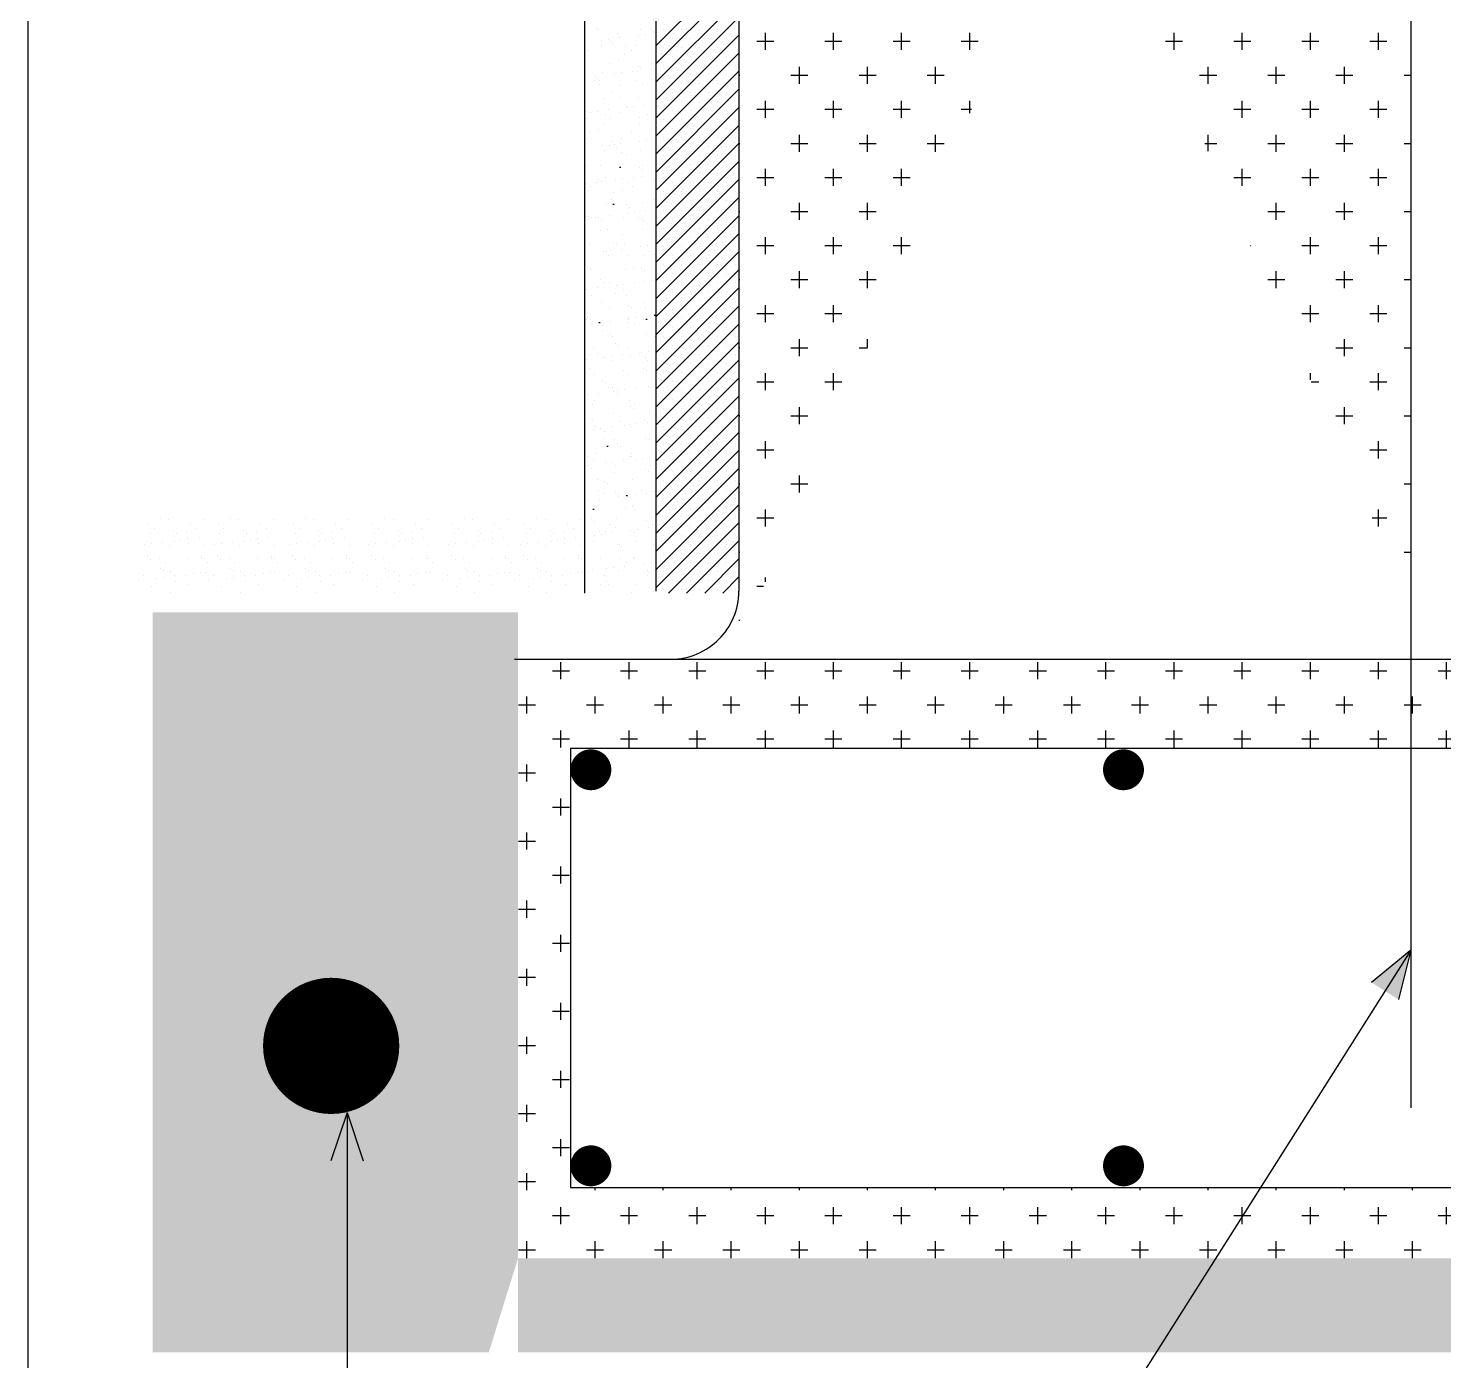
# Model space of a CAD drawing. Header units: millimetres. Extents: x 3395 to 31170, y 2853 to 7104.
# Drawn here: x 3395.3 to 3622.2, y 5051.5 to 5265.1 of the extents above; entities that cross this region are included whole.
import ezdxf

# ---------------------------------------------------------------- set-up
doc = ezdxf.new("R2010")
doc.units = ezdxf.units.MM
doc.linetypes.add('DASHED', pattern=[19.05, 12.7, -6.35])
doc.linetypes.add('SOLID_LINE', pattern=[0])
doc.layers.add('AHAT', color=4, linetype='Continuous', lineweight=30)
for name, color, linetype in [('KIRMIM', 1, 'Continuous'), ('MIMARI', 2, 'SOLID_LINE'), ('YAZI', 7, 'Continuous')]:
    doc.layers.add(name, color=color, linetype=linetype)

msp = doc.modelspace()

# ---------------------------------------------------------------- hatches: boundary and pattern name
at = {"layer": 'AHAT', "linetype": 'Continuous'}
h = msp.add_hatch(dxfattribs=at)
h.set_pattern_fill('AR-SAND,_I', color=256, scale=10.919483, style=2)
h.set_pattern_definition([(37.5, (-5190.734, 1700.637), (-0.687855, 21.03992), [0, -16.597614, 0, -18.56312, 0, -17.74416]), (7.5, (-5190.734, 1700.637), (19.32505, 30.816375), [0, -8.953976, 0, -14.95969, 0, -5.732728]), (327.5, (-5204.165, 1700.637), (34.004818, 0.061794), [0, -5.45974, 0, -19.65507, 0, -25.660784]), (317.5, (-5204.165, 1700.637), (32.82535, 9.58376), [0, -2.72987, 0, -12.88499, 0, -14.7413])])
edge = h.paths.add_edge_path()
edge.add_line((3484.47, 5174.59), (3495.9, 5174.59))
edge.add_line((3473.28, 5187.65), (3473.28, 5174.59))
edge.add_line((3473.28, 5187.65), (3484.47, 5187.65))
edge.add_line((3484.47, 5422.03), (3495.9, 5422.03))
edge.add_line((3473.28, 5174.59), (3484.47, 5174.59))
edge.add_line((3484.47, 5422.03), (3484.47, 5174.59))
edge.add_line((3495.9, 5422.03), (3495.9, 5174.9))
at = {"layer": 'KIRMIM', "linetype": 'Continuous'}
h = msp.add_hatch(dxfattribs=at)
h.set_pattern_fill('CROSS,_I', color=256, scale=21.838965, style=2)
h.set_pattern_definition([(0, (-5190.7337, 1692.3864), (5.4597413, 5.4597413), [2.7298707, -8.189612]), (90, (-5189.369, 1691.0215), (-5.4597413, 5.4597413), [2.7298707, -8.189612])])
edge = h.paths.add_edge_path()
edge.add_line((3616.93, 5413.77), (3616.93, 5172.73))
edge.add_line((3509.22, 5413.77), (3509.22, 5166.65))
h = msp.add_hatch(dxfattribs=at)
h.set_pattern_fill('AR-CONC,_I', color=256, scale=2.183897, style=2)
h.set_pattern_definition([(50, (-5190.734, 1667.59), (15.66422, -1.370442), [1.637922, -18.017146]), (355, (-5190.734, 1667.59), (-3.030186, 16.427098), [1.310338, -14.413717]), (100.4514, (-5189.428, 1667.476), (12.634046, 15.056646), [1.39202, -15.312218]), (46.1842, (-5190.734, 1671.958), (23.30744, -3.614764), [2.456884, -27.02572]), (96.6356, (-5188.791, 1671.657), (20.412066, 21.273726), [2.08803, -22.968324]), (351.1842, (-5190.734, 1671.958), (20.41205, 21.27374), [1.965507, -21.620576]), (21, (-5188.55, 1670.866), (13.035832, -8.79278), [1.637922, -18.017146]), (326, (-5188.55, 1670.866), (5.313755, 15.836527), [1.310338, -14.413717]), (71.4514, (-5187.463, 1670.134), (18.349593, 7.043732), [1.39202, -15.312218]), (37.5, (-5190.7337, 1667.5906), (0.2655587, 7.2700573), [0, -14.239005, 0, -14.632107, 0, -14.4683145]), (7.5, (-5190.734, 1667.591), (5.7451665, 8.6135437), [0, -8.342485, 0, -13.911421, 0, -5.514339]), (327.5, (-5195.604, 1667.5906), (11.6581296, -0.492575), [0, -5.459741, 0, -17.034393, 0, -22.603329]), (317.5, (-5197.788, 1667.591), (12.736182, 2.186189), [0, -7.097664, 0, -11.312584, 0, -16.05164])])
edge = h.paths.add_edge_path()
edge.add_line((3473.82, 5052.82), (3415.24, 5052.82))
edge.add_line((3415.24, 5052.82), (3415.24, 5171.49))
edge.add_line((3415.24, 5171.49), (3473.82, 5171.49))
edge.add_line((3473.82, 5171.49), (3473.82, 5067.93))
edge.add_line((3469.13, 5052.82), (3846.5, 5052.82))
edge.add_line((3846.5, 5052.82), (3846.5, 5067.93))
edge.add_line((3846.5, 5067.93), (3473.82, 5067.93))
h = msp.add_hatch(dxfattribs=at)
h.set_pattern_fill('CROSS,_I', color=256, scale=21.838965, style=2)
h.set_pattern_definition([(0, (-5190.7337, 1700.637), (5.4597413, 5.4597413), [2.7298707, -8.189612]), (90, (-5189.369, 1699.272), (-5.4597413, 5.4597413), [2.7298707, -8.189612])])
h.paths.add_polyline_path([(3473.28, 5163.98), (3847.37, 5163.98), (3847.37, 5067.78), (3473.28, 5067.78)])
edge = h.paths.add_edge_path()
edge.add_line((3482.25, 5149.73), (3848.02, 5149.73))
edge.add_line((3482.25, 5149.73), (3482.25, 5079.27))
edge.add_line((3482.25, 5079.27), (3848.02, 5079.27))
at = {"layer": 'MIMARI', "linetype": 'Continuous'}
for points in [[(3614.96, 5109.4), (3610.61, 5112.16), (3616.93, 5117.32)], [(3449, 5083.54), (3443.84, 5083.54), (3446.42, 5091.28)]]:
    msp.add_hatch(color=256, dxfattribs=at).paths.add_polyline_path(points)

# ---------------------------------------------------------------- linework, layer by layer
at = {"layer": 'AHAT', "linetype": 'Continuous'}
for p, q in [((3616.93, 5358.45), (3616.93, 5092.04)), ((3482.25, 5149.73), (3482.25, 5079.27)), ((3482.25, 5149.73), (3848.02, 5149.73)), ((3482.25, 5079.27), (3848.02, 5079.27))]:
    msp.add_line(p, q, dxfattribs=at)
for points, const_width in [([(3483.86, 5146.25, 1), (3487.14, 5146.25, 1)], 3.28), ([(3569.23, 5146.25, 1), (3572.51, 5146.25, 1)], 3.28), ([(3438.41, 5101.98, 1), (3449.33, 5101.98, 1)], 10.92), ([(3483.86, 5082.75, -1), (3487.14, 5082.75, -1)], 3.28), ([(3569.23, 5082.75, -1), (3572.51, 5082.75, -1)], 3.28)]:
    msp.add_lwpolyline(points, format="xyb", close=True, dxfattribs=dict(at, const_width=const_width))
at = {"layer": 'KIRMIM', "linetype": 'DASHED', "ltscale": 100}
for p, q in [((3484.47, 5410.47), (3484.47, 5174.59)), ((3495.9, 5410.47), (3495.9, 5174.9))]:
    msp.add_line(p, q, dxfattribs=at)
at = {"layer": 'MIMARI', "linetype": 'DASHED', "ltscale": 100}
for p, q in [((3509.22, 5410.47), (3509.22, 5174.9)), ((3473.28, 5163.98), (3847.37, 5163.98))]:
    msp.add_line(p, q, dxfattribs=at)
at = {"layer": 'MIMARI', "linetype": 'Continuous'}
for p, q in [((3616.93, 5410.47), (3616.93, 5180.98)), ((3495.9, 5262.3), (3509.22, 5275.62)), ((3495.9, 5259.41), (3509.22, 5272.72)), ((3495.9, 5256.51), (3509.22, 5269.83)), ((3495.9, 5253.62), (3509.22, 5266.93)), ((3486.41, 5265.07), (3486.41, 5265.07)), ((3486.72, 5264.97), (3486.72, 5264.97)), ((3489.81, 5264.33), (3489.81, 5264.33)), ((3490.14, 5263.59), (3490.14, 5263.59)), ((3493.1, 5263.98), (3493.1, 5263.98)), ((3493.52, 5264.98), (3493.52, 5264.98)), ((3494.24, 5264.13), (3494.24, 5264.13)), ((3495.15, 5265), (3495.15, 5265)), ((3495.55, 5264.63), (3495.55, 5264.63)), ((3495.71, 5264.54), (3495.71, 5264.54)), ((3495.9, 5250.72), (3509.22, 5264.04)), ((3497.11, 5264.95), (3497.11, 5264.95)), ((3498.56, 5263.51), (3498.56, 5263.51)), ((3500, 5264.95), (3500, 5264.95)), ((3501.45, 5263.51), (3501.45, 5263.51)), ((3502.9, 5264.95), (3502.9, 5264.95)), ((3504.35, 5263.51), (3504.35, 5263.51)), ((3505.8, 5264.95), (3505.8, 5264.95)), ((3507.24, 5263.51), (3507.24, 5263.51)), ((3508.69, 5264.95), (3508.69, 5264.95)), ((3485.17, 5261.61), (3485.17, 5261.61)), ((3487.18, 5262.3), (3487.18, 5262.3)), ((3487.22, 5263.21), (3487.22, 5263.21)), ((3488.36, 5263.36), (3488.36, 5263.36)), ((3488.59, 5263.08), (3488.59, 5263.08)), ((3488.99, 5262.71), (3488.99, 5262.71)), ((3491.05, 5262.21), (3491.05, 5262.21)), ((3491.97, 5261.63), (3491.97, 5261.63)), ((3492.89, 5262.38), (3492.89, 5262.38)), ((3495.9, 5247.82), (3509.22, 5261.14)), ((3497.11, 5262.06), (3497.11, 5262.06)), ((3500, 5262.06), (3500, 5262.06)), ((3502.9, 5262.06), (3502.9, 5262.06)), ((3505.8, 5262.06), (3505.8, 5262.06)), ((3508.69, 5262.06), (3508.69, 5262.06)), ((3488.48, 5259.5), (3488.48, 5259.5)), ((3489.95, 5260.12), (3489.95, 5260.12)), ((3490.89, 5260.97), (3490.89, 5260.97)), ((3493.06, 5258.98), (3493.06, 5258.98)), ((3495.28, 5259.51), (3495.28, 5259.51)), ((3495.84, 5260.33), (3495.84, 5260.33)), ((3497.11, 5259.16), (3497.11, 5259.16)), ((3498.56, 5260.61), (3498.56, 5260.61)), ((3500, 5259.16), (3500, 5259.16)), ((3501.45, 5260.61), (3501.45, 5260.61)), ((3502.9, 5259.16), (3502.9, 5259.16)), ((3504.35, 5260.61), (3504.35, 5260.61)), ((3505.8, 5259.16), (3505.8, 5259.16)), ((3507.24, 5260.61), (3507.24, 5260.61)), ((3508.69, 5259.16), (3508.69, 5259.16)), ((3484.5, 5257.2), (3484.5, 5257.2)), ((3486.01, 5256.73), (3486.01, 5256.73)), ((3486.27, 5257.43), (3486.27, 5257.43)), ((3486.5, 5257.06), (3486.5, 5257.06)), ((3486.9, 5256.69), (3486.9, 5256.69)), ((3487.31, 5258.1), (3487.31, 5258.1)), ((3489.24, 5257.82), (3489.24, 5257.82)), ((3490.37, 5257.97), (3490.37, 5257.97)), ((3492.15, 5258.21), (3492.15, 5258.21)), ((3492.81, 5256.74), (3492.81, 5256.74)), ((3493.03, 5258.17), (3493.03, 5258.17)), ((3493.47, 5258.61), (3493.47, 5258.61)), ((3495.12, 5258.6), (3495.12, 5258.6)), ((3495.37, 5256.87), (3495.37, 5256.87)), ((3495.9, 5244.93), (3509.22, 5258.24)), ((3498.56, 5257.72), (3498.56, 5257.72)), ((3501.45, 5257.72), (3501.45, 5257.72)), ((3504.35, 5257.72), (3504.35, 5257.72)), ((3507.24, 5257.72), (3507.24, 5257.72)), ((3484.5, 5255.94), (3484.5, 5255.94)), ((3486.93, 5256.15), (3486.93, 5256.15)), ((3488.8, 5254.95), (3488.8, 5254.95)), ((3490.08, 5255.91), (3490.08, 5255.91)), ((3493.73, 5256.16), (3493.73, 5256.16)), ((3495.9, 5242.03), (3509.22, 5255.35)), ((3497.11, 5256.27), (3497.11, 5256.27)), ((3498.56, 5254.82), (3498.56, 5254.82)), ((3500, 5256.27), (3500, 5256.27)), ((3501.45, 5254.82), (3501.45, 5254.82)), ((3502.9, 5256.27), (3502.9, 5256.27)), ((3504.35, 5254.82), (3504.35, 5254.82)), ((3505.8, 5256.27), (3505.8, 5256.27)), ((3507.24, 5254.82), (3507.24, 5254.82)), ((3508.69, 5256.27), (3508.69, 5256.27)), ((3487.45, 5253.89), (3487.45, 5253.89)), ((3490.24, 5254.03), (3490.24, 5254.03)), ((3490.97, 5252.96), (3490.97, 5252.96)), ((3491.25, 5252.43), (3491.25, 5252.43)), ((3491.38, 5252.59), (3491.38, 5252.59)), ((3492.39, 5252.58), (3492.39, 5252.58)), ((3493.17, 5253.96), (3493.17, 5253.96)), ((3494.16, 5252.82), (3494.16, 5252.82)), ((3495.9, 5239.14), (3509.22, 5252.45)), ((3497.11, 5253.37), (3497.11, 5253.37)), ((3500, 5253.37), (3500, 5253.37)), ((3502.9, 5253.37), (3502.9, 5253.37)), ((3505.8, 5253.37), (3505.8, 5253.37)), ((3508.69, 5253.37), (3508.69, 5253.37)), ((3484.63, 5251.73), (3484.63, 5251.73)), ((3484.81, 5250.67), (3484.81, 5250.67)), ((3485.37, 5251.66), (3485.37, 5251.66)), ((3486.51, 5251.81), (3486.51, 5251.81)), ((3487.77, 5251.26), (3487.77, 5251.26)), ((3488.29, 5252.04), (3488.29, 5252.04)), ((3488.69, 5250.68), (3488.69, 5250.68)), ((3490.22, 5251.7), (3490.22, 5251.7)), ((3493.28, 5250.85), (3493.28, 5250.85)), ((3494.57, 5251.28), (3494.57, 5251.28)), ((3495.49, 5250.69), (3495.49, 5250.69)), ((3497.11, 5250.48), (3497.11, 5250.48)), ((3498.56, 5251.93), (3498.56, 5251.93)), ((3500, 5250.48), (3500, 5250.48)), ((3501.45, 5251.93), (3501.45, 5251.93)), ((3502.9, 5250.48), (3502.9, 5250.48)), ((3504.35, 5251.93), (3504.35, 5251.93)), ((3505.8, 5250.48), (3505.8, 5250.48)), ((3507.24, 5251.93), (3507.24, 5251.93)), ((3508.69, 5250.48), (3508.69, 5250.48)), ((3484.77, 5247.52), (3484.77, 5247.52)), ((3485.21, 5248.55), (3485.21, 5248.55)), ((3486.71, 5248.93), (3486.71, 5248.93)), ((3487.59, 5249.68), (3487.59, 5249.68)), ((3492.01, 5248.56), (3492.01, 5248.56)), ((3493.3, 5249.75), (3493.3, 5249.75)), ((3495.45, 5248.86), (3495.45, 5248.86)), ((3495.85, 5248.49), (3495.85, 5248.49)), ((3495.9, 5236.24), (3509.22, 5249.56)), ((3497.11, 5247.58), (3497.11, 5247.58)), ((3498.56, 5249.03), (3498.56, 5249.03)), ((3500, 5247.58), (3500, 5247.58)), ((3501.45, 5249.03), (3501.45, 5249.03)), ((3502.9, 5247.58), (3502.9, 5247.58)), ((3504.35, 5249.03), (3504.35, 5249.03)), ((3505.8, 5247.58), (3505.8, 5247.58)), ((3507.24, 5249.03), (3507.24, 5249.03)), ((3508.69, 5247.58), (3508.69, 5247.58)), ((3487.39, 5246.27), (3487.39, 5246.27)), ((3487.73, 5245.47), (3487.73, 5245.47)), ((3488.52, 5246.42), (3488.52, 5246.42)), ((3488.88, 5246.94), (3488.88, 5246.94)), ((3489.29, 5246.57), (3489.29, 5246.57)), ((3489.54, 5245.79), (3489.54, 5245.79)), ((3490.3, 5246.65), (3490.3, 5246.65)), ((3490.36, 5247.49), (3490.36, 5247.49)), ((3493.27, 5247.04), (3493.27, 5247.04)), ((3493.44, 5245.55), (3493.44, 5245.55)), ((3494.4, 5247.19), (3494.4, 5247.19)), ((3495.9, 5233.35), (3509.22, 5246.66)), ((3498.56, 5246.13), (3498.56, 5246.13)), ((3501.45, 5246.13), (3501.45, 5246.13)), ((3504.35, 5246.13), (3504.35, 5246.13)), ((3507.24, 5246.13), (3507.24, 5246.13)), ((3484.91, 5243.31), (3484.91, 5243.31)), ((3486.97, 5243.08), (3486.97, 5243.08)), ((3490.46, 5245.21), (3490.46, 5245.21)), ((3490.5, 5243.29), (3490.5, 5243.29)), ((3491.19, 5244.83), (3491.19, 5244.83)), ((3493.77, 5243.1), (3493.77, 5243.1)), ((3495.9, 5230.45), (3509.22, 5243.77)), ((3497.11, 5244.69), (3497.11, 5244.69)), ((3498.56, 5243.24), (3498.56, 5243.24)), ((3500, 5244.69), (3500, 5244.69)), ((3501.45, 5243.24), (3501.45, 5243.24)), ((3502.9, 5244.69), (3502.9, 5244.69)), ((3504.35, 5243.24), (3504.35, 5243.24)), ((3505.8, 5244.69), (3505.8, 5244.69)), ((3507.24, 5243.24), (3507.24, 5243.24)), ((3508.69, 5244.69), (3508.69, 5244.69)), ((3484.62, 5242.91), (3484.62, 5242.91)), ((3486.8, 5240.92), (3486.8, 5240.92)), ((3487.86, 5241.26), (3487.86, 5241.26)), ((3489.4, 5240.88), (3489.4, 5240.88)), ((3490.54, 5241.03), (3490.54, 5241.03)), ((3492.31, 5241.26), (3492.31, 5241.26)), ((3493.36, 5242.84), (3493.36, 5242.84)), ((3493.58, 5241.34), (3493.58, 5241.34)), ((3493.76, 5242.47), (3493.76, 5242.47)), ((3495.28, 5241.65), (3495.28, 5241.65)), ((3495.66, 5240.73), (3495.66, 5240.73)), ((3495.9, 5227.56), (3509.22, 5240.87)), ((3497.11, 5241.79), (3497.11, 5241.79)), ((3500, 5241.79), (3500, 5241.79)), ((3502.9, 5241.79), (3502.9, 5241.79)), ((3505.8, 5241.79), (3505.8, 5241.79)), ((3508.69, 5241.79), (3508.69, 5241.79)), ((3484.5, 5240.31), (3484.5, 5240.31)), ((3484.66, 5240.26), (3484.66, 5240.26)), ((3485.05, 5239.1), (3485.05, 5239.1)), ((3485.42, 5239.73), (3485.42, 5239.73)), ((3486.43, 5240.49), (3486.43, 5240.49)), ((3487.2, 5240.55), (3487.2, 5240.55)), ((3489.1, 5238.81), (3489.1, 5238.81)), ((3490.63, 5239.08), (3490.63, 5239.08)), ((3491.3, 5240.33), (3491.3, 5240.33)), ((3492.22, 5239.74), (3492.22, 5239.74)), ((3497.11, 5238.9), (3497.11, 5238.9)), ((3498.56, 5240.34), (3498.56, 5240.34)), ((3500, 5238.9), (3500, 5238.9)), ((3501.45, 5240.34), (3501.45, 5240.34)), ((3502.9, 5238.9), (3502.9, 5238.9)), ((3504.35, 5240.34), (3504.35, 5240.34)), ((3505.8, 5238.9), (3505.8, 5238.9)), ((3507.24, 5240.34), (3507.24, 5240.34)), ((3508.69, 5238.9), (3508.69, 5238.9)), ((3488, 5237.06), (3488, 5237.06)), ((3488.73, 5237.61), (3488.73, 5237.61)), ((3491.27, 5236.82), (3491.27, 5236.82)), ((3491.67, 5236.45), (3491.67, 5236.45)), ((3493.72, 5237.13), (3493.72, 5237.13)), ((3495.54, 5237.63), (3495.54, 5237.63)), ((3495.9, 5224.66), (3509.22, 5237.98)), ((3498.56, 5237.45), (3498.56, 5237.45)), ((3501.45, 5237.45), (3501.45, 5237.45)), ((3504.35, 5237.45), (3504.35, 5237.45)), ((3507.24, 5237.45), (3507.24, 5237.45)), ((3484.71, 5234.9), (3484.71, 5234.9)), ((3485.11, 5234.53), (3485.11, 5234.53)), ((3485.19, 5234.9), (3485.19, 5234.9)), ((3485.54, 5234.72), (3485.54, 5234.72)), ((3486.26, 5234.85), (3486.26, 5234.85)), ((3486.67, 5234.87), (3486.67, 5234.87)), ((3487.18, 5234.26), (3487.18, 5234.26)), ((3488.45, 5235.1), (3488.45, 5235.1)), ((3490.77, 5234.87), (3490.77, 5234.87)), ((3491.41, 5235.49), (3491.41, 5235.49)), ((3492.55, 5235.64), (3492.55, 5235.64)), ((3493.06, 5234.86), (3493.06, 5234.86)), ((3493.57, 5234.71), (3493.57, 5234.71)), ((3493.98, 5234.27), (3493.98, 5234.27)), ((3494.33, 5235.87), (3494.33, 5235.87)), ((3495.9, 5221.77), (3509.22, 5235.08)), ((3497.11, 5236), (3497.11, 5236)), ((3498.56, 5234.55), (3498.56, 5234.55)), ((3500, 5236), (3500, 5236)), ((3501.45, 5234.55), (3501.45, 5234.55)), ((3502.9, 5236), (3502.9, 5236)), ((3504.35, 5234.55), (3504.35, 5234.55)), ((3505.8, 5236), (3505.8, 5236)), ((3507.24, 5234.55), (3507.24, 5234.55)), ((3508.69, 5236), (3508.69, 5236)), ((3487.01, 5232.79), (3487.01, 5232.79)), ((3488.14, 5232.85), (3488.14, 5232.85)), ((3490.5, 5232.15), (3490.5, 5232.15)), ((3493.85, 5232.92), (3493.85, 5232.92)), ((3495.75, 5232.72), (3495.75, 5232.72)), ((3495.9, 5218.87), (3509.22, 5232.19)), ((3497.11, 5233.1), (3497.11, 5233.1)), ((3498.56, 5231.66), (3498.56, 5231.66)), ((3500, 5233.1), (3500, 5233.1)), ((3501.45, 5231.66), (3501.45, 5231.66)), ((3502.9, 5233.1), (3502.9, 5233.1)), ((3504.35, 5231.66), (3504.35, 5231.66)), ((3505.8, 5233.1), (3505.8, 5233.1)), ((3507.24, 5231.66), (3507.24, 5231.66)), ((3508.69, 5233.1), (3508.69, 5233.1)), ((3485.32, 5230.69), (3485.32, 5230.69)), ((3488.03, 5229.38), (3488.03, 5229.38)), ((3488.69, 5229.48), (3488.69, 5229.48)), ((3489.18, 5230.8), (3489.18, 5230.8)), ((3489.59, 5230.43), (3489.59, 5230.43)), ((3490.46, 5229.71), (3490.46, 5229.71)), ((3490.91, 5230.66), (3490.91, 5230.66)), ((3493.43, 5230.1), (3493.43, 5230.1)), ((3494.56, 5230.25), (3494.56, 5230.25)), ((3494.83, 5229.39), (3494.83, 5229.39)), ((3497.11, 5230.21), (3497.11, 5230.21)), ((3500, 5230.21), (3500, 5230.21)), ((3502.9, 5230.21), (3502.9, 5230.21)), ((3505.8, 5230.21), (3505.8, 5230.21)), ((3508.69, 5230.21), (3508.69, 5230.21)), ((3484.58, 5228.94), (3484.58, 5228.94)), ((3487.55, 5229.33), (3487.55, 5229.33)), ((3488.28, 5228.64), (3488.28, 5228.64)), ((3488.95, 5228.79), (3488.95, 5228.79)), ((3491.49, 5228.69), (3491.49, 5228.69)), ((3493.99, 5228.71), (3493.99, 5228.71)), ((3495.75, 5228.8), (3495.75, 5228.8)), ((3495.9, 5215.97), (3509.22, 5229.29)), ((3497.11, 5227.31), (3497.11, 5227.31)), ((3498.56, 5228.76), (3498.56, 5228.76)), ((3500, 5227.31), (3500, 5227.31)), ((3501.45, 5228.76), (3501.45, 5228.76)), ((3502.9, 5227.31), (3502.9, 5227.31)), ((3504.35, 5228.76), (3504.35, 5228.76)), ((3505.8, 5227.31), (3505.8, 5227.31)), ((3507.24, 5228.76), (3507.24, 5228.76)), ((3508.69, 5227.31), (3508.69, 5227.31)), ((3484.92, 5226.77), (3484.92, 5226.77)), ((3485.46, 5226.67), (3485.46, 5226.67)), ((3485.46, 5226.48), (3485.46, 5226.48)), ((3491.05, 5226.45), (3491.05, 5226.45)), ((3492.26, 5226.68), (3492.26, 5226.68)), ((3493.66, 5226.7), (3493.66, 5226.7)), ((3494.06, 5226.33), (3494.06, 5226.33)), ((3495.9, 5213.08), (3509.22, 5226.39)), ((3498.56, 5225.87), (3498.56, 5225.87)), ((3501.45, 5225.87), (3501.45, 5225.87)), ((3504.35, 5225.87), (3504.35, 5225.87)), ((3507.24, 5225.87), (3507.24, 5225.87)), ((3484.82, 5223.31), (3484.82, 5223.31)), ((3486.6, 5223.55), (3486.6, 5223.55)), ((3487.09, 5224.78), (3487.09, 5224.78)), ((3487.5, 5224.41), (3487.5, 5224.41)), ((3488.41, 5224.43), (3488.41, 5224.43)), ((3489.4, 5222.67), (3489.4, 5222.67)), ((3489.56, 5223.94), (3489.56, 5223.94)), ((3489.79, 5223.91), (3489.79, 5223.91)), ((3490.7, 5224.09), (3490.7, 5224.09)), ((3490.71, 5223.32), (3490.71, 5223.32)), ((3492.47, 5224.32), (3492.47, 5224.32)), ((3494.13, 5224.51), (3494.13, 5224.51)), ((3495.44, 5224.71), (3495.44, 5224.71)), ((3495.9, 5210.18), (3509.22, 5223.5)), ((3497.11, 5224.42), (3497.11, 5224.42)), ((3498.56, 5222.97), (3498.56, 5222.97)), ((3500, 5224.42), (3500, 5224.42)), ((3501.45, 5222.97), (3501.45, 5222.97)), ((3502.9, 5224.42), (3502.9, 5224.42)), ((3504.35, 5222.97), (3504.35, 5222.97)), ((3505.8, 5224.42), (3505.8, 5224.42)), ((3507.24, 5222.97), (3507.24, 5222.97)), ((3508.69, 5224.42), (3508.69, 5224.42)), ((3485.6, 5222.27), (3485.6, 5222.27)), ((3487.23, 5221.2), (3487.23, 5221.2)), ((3491.18, 5222.25), (3491.18, 5222.25)), ((3491.57, 5220.68), (3491.57, 5220.68)), ((3491.97, 5220.31), (3491.97, 5220.31)), ((3494.03, 5221.21), (3494.03, 5221.21)), ((3494.27, 5220.3), (3494.27, 5220.3)), ((3495.9, 5207.29), (3509.22, 5220.6)), ((3497.11, 5221.52), (3497.11, 5221.52)), ((3500, 5221.52), (3500, 5221.52)), ((3502.9, 5221.52), (3502.9, 5221.52)), ((3505.8, 5221.52), (3505.8, 5221.52)), ((3508.69, 5221.52), (3508.69, 5221.52)), ((3484.75, 5218.43), (3484.75, 5218.43)), ((3485.01, 5218.76), (3485.01, 5218.76)), ((3485.41, 5218.4), (3485.41, 5218.4)), ((3485.74, 5218.06), (3485.74, 5218.06)), ((3488.55, 5220.23), (3488.55, 5220.23)), ((3488.61, 5218.16), (3488.61, 5218.16)), ((3491.32, 5218.04), (3491.32, 5218.04)), ((3491.55, 5218.44), (3491.55, 5218.44)), ((3491.58, 5218.55), (3491.58, 5218.55)), ((3492.71, 5218.7), (3492.71, 5218.7)), ((3493.87, 5218.57), (3493.87, 5218.57)), ((3494.49, 5218.93), (3494.49, 5218.93)), ((3497.11, 5218.63), (3497.11, 5218.63)), ((3498.56, 5220.07), (3498.56, 5220.07)), ((3500, 5218.63), (3500, 5218.63)), ((3501.45, 5220.07), (3501.45, 5220.07)), ((3502.9, 5218.63), (3502.9, 5218.63)), ((3504.35, 5220.07), (3504.35, 5220.07)), ((3505.8, 5218.63), (3505.8, 5218.63)), ((3507.24, 5220.07), (3507.24, 5220.07)), ((3508.69, 5218.63), (3508.69, 5218.63)), ((3485.67, 5217.84), (3485.67, 5217.84)), ((3485.7, 5217.77), (3485.7, 5217.77)), ((3486.83, 5217.92), (3486.83, 5217.92)), ((3487.31, 5216.65), (3487.31, 5216.65)), ((3488.69, 5216.02), (3488.69, 5216.02)), ((3492.47, 5217.85), (3492.47, 5217.85)), ((3494.4, 5216.09), (3494.4, 5216.09)), ((3495.9, 5204.39), (3509.22, 5217.71)), ((3498.56, 5217.18), (3498.56, 5217.18)), ((3501.45, 5217.18), (3501.45, 5217.18)), ((3504.35, 5217.18), (3504.35, 5217.18)), ((3507.24, 5217.18), (3507.24, 5217.18)), ((3485.87, 5213.86), (3485.87, 5213.86)), ((3488.99, 5215.73), (3488.99, 5215.73)), ((3489.48, 5214.66), (3489.48, 5214.66)), ((3489.88, 5214.29), (3489.88, 5214.29)), ((3491.46, 5213.83), (3491.46, 5213.83)), ((3495.79, 5215.74), (3495.79, 5215.74)), ((3495.9, 5201.5), (3509.22, 5214.81)), ((3497.11, 5215.73), (3497.11, 5215.73)), ((3498.56, 5214.28), (3498.56, 5214.28)), ((3500, 5215.73), (3500, 5215.73)), ((3501.45, 5214.28), (3501.45, 5214.28)), ((3502.9, 5215.73), (3502.9, 5215.73)), ((3504.35, 5214.28), (3504.35, 5214.28)), ((3505.8, 5215.73), (3505.8, 5215.73)), ((3507.24, 5214.28), (3507.24, 5214.28)), ((3508.69, 5215.73), (3508.69, 5215.73)), ((3484.74, 5211.99), (3484.74, 5211.99)), ((3486.52, 5212.96), (3486.52, 5212.96)), ((3487.44, 5212.37), (3487.44, 5212.37)), ((3487.71, 5212.39), (3487.71, 5212.39)), ((3488.83, 5211.81), (3488.83, 5211.81)), ((3488.85, 5212.53), (3488.85, 5212.53)), ((3490.62, 5212.77), (3490.62, 5212.77)), ((3491.78, 5212.55), (3491.78, 5212.55)), ((3493.32, 5212.97), (3493.32, 5212.97)), ((3493.59, 5213.16), (3493.59, 5213.16)), ((3494.24, 5212.38), (3494.24, 5212.38)), ((3494.54, 5211.88), (3494.54, 5211.88)), ((3494.73, 5213.31), (3494.73, 5213.31)), ((3495.9, 5198.6), (3509.22, 5211.92)), ((3497.11, 5212.84), (3497.11, 5212.84)), ((3498.56, 5211.39), (3498.56, 5211.39)), ((3500, 5212.84), (3500, 5212.84)), ((3501.45, 5211.39), (3501.45, 5211.39)), ((3502.9, 5212.84), (3502.9, 5212.84)), ((3504.35, 5211.39), (3504.35, 5211.39)), ((3505.8, 5212.84), (3505.8, 5212.84)), ((3507.24, 5211.39), (3507.24, 5211.39)), ((3508.69, 5212.84), (3508.69, 5212.84)), ((3485.22, 5210.64), (3485.22, 5210.64)), ((3486.01, 5209.65), (3486.01, 5209.65)), ((3490.75, 5210.26), (3490.75, 5210.26)), ((3491.6, 5209.62), (3491.6, 5209.62)), ((3493.96, 5210.56), (3493.96, 5210.56)), ((3494.36, 5210.19), (3494.36, 5210.19)), ((3495.9, 5195.71), (3509.22, 5209.02)), ((3497.11, 5209.94), (3497.11, 5209.94)), ((3500, 5209.94), (3500, 5209.94)), ((3502.9, 5209.94), (3502.9, 5209.94)), ((3505.8, 5209.94), (3505.8, 5209.94)), ((3508.69, 5209.94), (3508.69, 5209.94)), ((3487.39, 5208.64), (3487.39, 5208.64)), ((3487.8, 5208.28), (3487.8, 5208.28)), ((3488.28, 5207.49), (3488.28, 5207.49)), ((3488.96, 5207.6), (3488.96, 5207.6)), ((3489.2, 5206.9), (3489.2, 5206.9)), ((3489.72, 5207), (3489.72, 5207)), ((3490.86, 5207.15), (3490.86, 5207.15)), ((3492.64, 5207.38), (3492.64, 5207.38)), ((3494.68, 5207.67), (3494.68, 5207.67)), ((3495.08, 5207.5), (3495.08, 5207.5)), ((3495.6, 5207.77), (3495.6, 5207.77)), ((3497.11, 5207.05), (3497.11, 5207.05)), ((3498.56, 5208.49), (3498.56, 5208.49)), ((3500, 5207.05), (3500, 5207.05)), ((3501.45, 5208.49), (3501.45, 5208.49)), ((3502.9, 5207.05), (3502.9, 5207.05)), ((3504.35, 5208.49), (3504.35, 5208.49)), ((3505.8, 5207.05), (3505.8, 5207.05)), ((3507.24, 5208.49), (3507.24, 5208.49)), ((3508.69, 5207.05), (3508.69, 5207.05)), ((3484.98, 5206.37), (3484.98, 5206.37)), ((3485.72, 5204.78), (3485.72, 5204.78)), ((3486.15, 5205.44), (3486.15, 5205.44)), ((3486.76, 5206.61), (3486.76, 5206.61)), ((3489.7, 5206.53), (3489.7, 5206.53)), ((3491.73, 5205.41), (3491.73, 5205.41)), ((3491.87, 5204.54), (3491.87, 5204.54)), ((3492.52, 5204.79), (3492.52, 5204.79)), ((3495.9, 5192.81), (3509.22, 5206.13)), ((3498.56, 5205.6), (3498.56, 5205.6)), ((3501.45, 5205.6), (3501.45, 5205.6)), ((3504.35, 5205.6), (3504.35, 5205.6)), ((3507.24, 5205.6), (3507.24, 5205.6)), ((3485.3, 5202.63), (3485.3, 5202.63)), ((3485.71, 5202.26), (3485.71, 5202.26)), ((3489.1, 5203.39), (3489.1, 5203.39)), ((3492.27, 5204.17), (3492.27, 5204.17)), ((3494.17, 5202.43), (3494.17, 5202.43)), ((3494.82, 5203.47), (3494.82, 5203.47)), ((3495.9, 5189.92), (3509.22, 5203.23)), ((3497.11, 5204.15), (3497.11, 5204.15)), ((3498.56, 5202.7), (3498.56, 5202.7)), ((3500, 5204.15), (3500, 5204.15)), ((3501.45, 5202.7), (3501.45, 5202.7)), ((3502.9, 5204.15), (3502.9, 5204.15)), ((3504.35, 5202.7), (3504.35, 5202.7)), ((3505.8, 5204.15), (3505.8, 5204.15)), ((3507.24, 5202.7), (3507.24, 5202.7)), ((3508.69, 5204.15), (3508.69, 5204.15)), ((3485.86, 5200.83), (3485.86, 5200.83)), ((3486.29, 5201.23), (3486.29, 5201.23)), ((3487, 5200.98), (3487, 5200.98)), ((3487.61, 5200.52), (3487.61, 5200.52)), ((3488.77, 5201.22), (3488.77, 5201.22)), ((3490.04, 5202.02), (3490.04, 5202.02)), ((3490.96, 5201.43), (3490.96, 5201.43)), ((3491.74, 5201.61), (3491.74, 5201.61)), ((3491.87, 5201.21), (3491.87, 5201.21)), ((3492.87, 5201.76), (3492.87, 5201.76)), ((3494.65, 5201.99), (3494.65, 5201.99)), ((3495.9, 5187.02), (3509.22, 5200.34)), ((3497.11, 5201.25), (3497.11, 5201.25)), ((3500, 5201.25), (3500, 5201.25)), ((3502.9, 5201.25), (3502.9, 5201.25)), ((3505.8, 5201.25), (3505.8, 5201.25)), ((3508.69, 5201.25), (3508.69, 5201.25)), ((3487.48, 5199.31), (3487.48, 5199.31)), ((3489.24, 5199.19), (3489.24, 5199.19)), ((3489.78, 5198.52), (3489.78, 5198.52)), ((3490.18, 5198.16), (3490.18, 5198.16)), ((3494.28, 5199.32), (3494.28, 5199.32)), ((3494.96, 5199.26), (3494.96, 5199.26)), ((3497.11, 5198.36), (3497.11, 5198.36)), ((3498.56, 5199.81), (3498.56, 5199.81)), ((3500, 5198.36), (3500, 5198.36)), ((3501.45, 5199.81), (3501.45, 5199.81)), ((3502.9, 5198.36), (3502.9, 5198.36)), ((3504.35, 5199.81), (3504.35, 5199.81)), ((3505.8, 5198.36), (3505.8, 5198.36)), ((3507.24, 5199.81), (3507.24, 5199.81)), ((3508.69, 5198.36), (3508.69, 5198.36)), ((3485.01, 5196.54), (3485.01, 5196.54)), ((3485.93, 5195.95), (3485.93, 5195.95)), ((3486.42, 5197.02), (3486.42, 5197.02)), ((3487.87, 5195.44), (3487.87, 5195.44)), ((3489.01, 5195.59), (3489.01, 5195.59)), ((3490.79, 5195.83), (3490.79, 5195.83)), ((3491.81, 5196.55), (3491.81, 5196.55)), ((3492.01, 5197), (3492.01, 5197)), ((3492.08, 5196.41), (3492.08, 5196.41)), ((3492.73, 5195.97), (3492.73, 5195.97)), ((3493.75, 5196.22), (3493.75, 5196.22)), ((3494.89, 5196.37), (3494.89, 5196.37)), ((3495.9, 5184.12), (3509.22, 5197.44)), ((3497.11, 5195.46), (3497.11, 5195.46)), ((3498.56, 5196.91), (3498.56, 5196.91)), ((3500, 5195.46), (3500, 5195.46)), ((3501.45, 5196.91), (3501.45, 5196.91)), ((3502.9, 5195.46), (3502.9, 5195.46)), ((3504.35, 5196.91), (3504.35, 5196.91)), ((3505.8, 5195.46), (3505.8, 5195.46)), ((3507.24, 5196.91), (3507.24, 5196.91)), ((3508.69, 5195.46), (3508.69, 5195.46)), ((3484.91, 5195.05), (3484.91, 5195.05)), ((3485.52, 5194.5), (3485.52, 5194.5)), ((3489.24, 5193.84), (3489.24, 5193.84)), ((3489.38, 5194.98), (3489.38, 5194.98)), ((3494.26, 5194.42), (3494.26, 5194.42)), ((3494.66, 5194.05), (3494.66, 5194.05)), ((3495.09, 5195.05), (3495.09, 5195.05)), ((3495.9, 5181.23), (3509.22, 5194.54)), ((3498.56, 5194.02), (3498.56, 5194.02)), ((3501.45, 5194.02), (3501.45, 5194.02)), ((3504.35, 5194.02), (3504.35, 5194.02)), ((3507.24, 5194.02), (3507.24, 5194.02)), ((3486.56, 5192.82), (3486.56, 5192.82)), ((3486.77, 5191.07), (3486.77, 5191.07)), ((3487.69, 5192.51), (3487.69, 5192.51)), ((3488.09, 5192.14), (3488.09, 5192.14)), ((3492.15, 5192.79), (3492.15, 5192.79)), ((3493.57, 5191.08), (3493.57, 5191.08)), ((3495.23, 5190.84), (3495.23, 5190.84)), ((3495.77, 5190.83), (3495.77, 5190.83)), ((3495.9, 5178.33), (3509.22, 5191.65)), ((3497.11, 5192.57), (3497.11, 5192.57)), ((3498.56, 5191.12), (3498.56, 5191.12)), ((3500, 5192.57), (3500, 5192.57)), ((3501.45, 5191.12), (3501.45, 5191.12)), ((3502.9, 5192.57), (3502.9, 5192.57)), ((3504.35, 5191.12), (3504.35, 5191.12)), ((3505.8, 5192.57), (3505.8, 5192.57)), ((3507.24, 5191.12), (3507.24, 5191.12)), ((3508.69, 5192.57), (3508.69, 5192.57)), ((3485.14, 5189.43), (3485.14, 5189.43)), ((3486.7, 5188.61), (3486.7, 5188.61)), ((3486.92, 5189.66), (3486.92, 5189.66)), ((3487.69, 5190.48), (3487.69, 5190.48)), ((3489.51, 5190.77), (3489.51, 5190.77)), ((3489.89, 5190.05), (3489.89, 5190.05)), ((3489.99, 5190.4), (3489.99, 5190.4)), ((3491.02, 5190.2), (3491.02, 5190.2)), ((3492.28, 5188.58), (3492.28, 5188.58)), ((3492.8, 5190.44), (3492.8, 5190.44)), ((3494.49, 5190.5), (3494.49, 5190.5)), ((3495.9, 5175.44), (3509.22, 5188.75)), ((3497.11, 5189.67), (3497.11, 5189.67)), ((3500, 5189.67), (3500, 5189.67)), ((3502.9, 5189.67), (3502.9, 5189.67)), ((3505.8, 5189.67), (3505.8, 5189.67)), ((3508.69, 5189.67), (3508.69, 5189.67)), ((3416.5, 5186.56), (3416.5, 5186.56)), ((3417.8, 5186.38), (3417.8, 5186.38)), ((3423.39, 5186.35), (3423.39, 5186.35)), ((3427.69, 5186.56), (3427.69, 5186.56)), ((3429, 5186.38), (3429, 5186.38)), ((3434.58, 5186.35), (3434.58, 5186.35)), ((3439.74, 5186.56), (3439.74, 5186.56)), ((3441.04, 5186.38), (3441.04, 5186.38)), ((3446.63, 5186.35), (3446.63, 5186.35)), ((3452.49, 5186.56), (3452.49, 5186.56)), ((3453.79, 5186.38), (3453.79, 5186.38)), ((3459.38, 5186.35), (3459.38, 5186.35)), ((3465.24, 5186.56), (3465.24, 5186.56)), ((3466.55, 5186.38), (3466.55, 5186.38)), ((3472.13, 5186.35), (3472.13, 5186.35)), ((3476.86, 5186.56), (3476.86, 5186.56)), ((3478.17, 5186.38), (3478.17, 5186.38)), ((3483.75, 5186.35), (3483.75, 5186.35)), ((3485.6, 5186.49), (3485.6, 5186.49)), ((3489.65, 5186.56), (3489.65, 5186.56)), ((3491.01, 5188.37), (3491.01, 5188.37)), ((3492.17, 5188.4), (3492.17, 5188.4)), ((3492.57, 5188.04), (3492.57, 5188.04)), ((3494.47, 5186.29), (3494.47, 5186.29)), ((3495.37, 5186.63), (3495.37, 5186.63)), ((3497.11, 5186.78), (3497.11, 5186.78)), ((3498.56, 5188.22), (3498.56, 5188.22)), ((3500, 5186.78), (3500, 5186.78)), ((3501.45, 5188.22), (3501.45, 5188.22)), ((3502.9, 5186.78), (3502.9, 5186.78)), ((3504.35, 5188.22), (3504.35, 5188.22)), ((3505.8, 5186.78), (3505.8, 5186.78)), ((3507.24, 5188.22), (3507.24, 5188.22)), ((3508.69, 5186.78), (3508.69, 5186.78)), ((3414.57, 5185.58), (3414.57, 5185.58)), ((3414.86, 5184.12), (3414.86, 5184.12)), ((3415.49, 5184.99), (3415.49, 5184.99)), ((3418.67, 5184.57), (3418.67, 5184.57)), ((3419.08, 5184.2), (3419.08, 5184.2)), ((3420.76, 5184.33), (3420.76, 5184.33)), ((3421.37, 5185.59), (3421.37, 5185.59)), ((3422.29, 5185), (3422.29, 5185)), ((3425.76, 5185.58), (3425.76, 5185.58)), ((3426.05, 5184.12), (3426.05, 5184.12)), ((3426.68, 5184.99), (3426.68, 5184.99)), ((3429.87, 5184.57), (3429.87, 5184.57)), ((3430.27, 5184.2), (3430.27, 5184.2)), ((3431.95, 5184.33), (3431.95, 5184.33)), ((3432.56, 5185.59), (3432.56, 5185.59)), ((3433.48, 5185), (3433.48, 5185)), ((3437.81, 5185.58), (3437.81, 5185.58)), ((3438.1, 5184.12), (3438.1, 5184.12)), ((3438.73, 5184.99), (3438.73, 5184.99)), ((3441.91, 5184.57), (3441.91, 5184.57)), ((3442.31, 5184.2), (3442.31, 5184.2)), ((3443.99, 5184.33), (3443.99, 5184.33)), ((3444.61, 5185.59), (3444.61, 5185.59)), ((3445.53, 5185), (3445.53, 5185)), ((3450.56, 5185.58), (3450.56, 5185.58)), ((3450.85, 5184.12), (3450.85, 5184.12)), ((3451.48, 5184.99), (3451.48, 5184.99)), ((3454.66, 5184.57), (3454.66, 5184.57)), ((3455.07, 5184.2), (3455.07, 5184.2)), ((3456.75, 5184.33), (3456.75, 5184.33)), ((3457.36, 5185.59), (3457.36, 5185.59)), ((3458.28, 5185), (3458.28, 5185)), ((3463.31, 5185.58), (3463.31, 5185.58)), ((3463.6, 5184.12), (3463.6, 5184.12)), ((3464.23, 5184.99), (3464.23, 5184.99)), ((3467.42, 5184.57), (3467.42, 5184.57)), ((3467.82, 5184.2), (3467.82, 5184.2)), ((3469.5, 5184.33), (3469.5, 5184.33)), ((3470.11, 5185.59), (3470.11, 5185.59)), ((3471.03, 5185), (3471.03, 5185)), ((3474.93, 5185.58), (3474.93, 5185.58)), ((3475.22, 5184.12), (3475.22, 5184.12)), ((3475.85, 5184.99), (3475.85, 5184.99)), ((3479.04, 5184.57), (3479.04, 5184.57)), ((3479.44, 5184.2), (3479.44, 5184.2)), ((3481.12, 5184.33), (3481.12, 5184.33)), ((3481.73, 5185.59), (3481.73, 5185.59)), ((3482.65, 5185), (3482.65, 5185)), ((3486, 5186.12), (3486, 5186.12)), ((3486.84, 5184.4), (3486.84, 5184.4)), ((3487.16, 5184.04), (3487.16, 5184.04)), ((3487.9, 5184.38), (3487.9, 5184.38)), ((3488.53, 5185.6), (3488.53, 5185.6)), ((3488.93, 5184.27), (3488.93, 5184.27)), ((3489.46, 5185.02), (3489.46, 5185.02)), ((3491.9, 5184.66), (3491.9, 5184.66)), ((3492.42, 5184.37), (3492.42, 5184.37)), ((3493.04, 5184.81), (3493.04, 5184.81)), ((3494.81, 5185.05), (3494.81, 5185.05)), ((3495.34, 5185.61), (3495.34, 5185.61)), ((3497.95, 5174.59), (3509.22, 5185.86)), ((3498.56, 5185.33), (3498.56, 5185.33)), ((3501.45, 5185.33), (3501.45, 5185.33)), ((3504.35, 5185.33), (3504.35, 5185.33)), ((3507.24, 5185.33), (3507.24, 5185.33)), ((3413.9, 5182.34), (3413.9, 5182.34)), ((3415.04, 5182.49), (3415.04, 5182.49)), ((3416.81, 5182.73), (3416.81, 5182.73)), ((3417.94, 5182.17), (3417.94, 5182.17)), ((3418.8, 5182.88), (3418.8, 5182.88)), ((3419.78, 5183.12), (3419.78, 5183.12)), ((3420.92, 5183.27), (3420.92, 5183.27)), ((3420.98, 5182.46), (3420.98, 5182.46)), ((3422.69, 5183.5), (3422.69, 5183.5)), ((3423.53, 5182.14), (3423.53, 5182.14)), ((3425.09, 5182.34), (3425.09, 5182.34)), ((3426.23, 5182.49), (3426.23, 5182.49)), ((3428.01, 5182.73), (3428.01, 5182.73)), ((3429.13, 5182.17), (3429.13, 5182.17)), ((3430, 5182.88), (3430, 5182.88)), ((3430.97, 5183.12), (3430.97, 5183.12)), ((3432.11, 5183.27), (3432.11, 5183.27)), ((3432.17, 5182.46), (3432.17, 5182.46)), ((3433.89, 5183.5), (3433.89, 5183.5)), ((3434.72, 5182.14), (3434.72, 5182.14)), ((3437.14, 5182.34), (3437.14, 5182.34)), ((3438.28, 5182.49), (3438.28, 5182.49)), ((3440.05, 5182.73), (3440.05, 5182.73)), ((3441.18, 5182.17), (3441.18, 5182.17)), ((3442.04, 5182.88), (3442.04, 5182.88)), ((3443.02, 5183.12), (3443.02, 5183.12)), ((3444.15, 5183.27), (3444.15, 5183.27)), ((3444.21, 5182.46), (3444.21, 5182.46)), ((3445.93, 5183.5), (3445.93, 5183.5)), ((3446.77, 5182.14), (3446.77, 5182.14)), ((3449.89, 5182.34), (3449.89, 5182.34)), ((3451.03, 5182.49), (3451.03, 5182.49)), ((3452.8, 5182.73), (3452.8, 5182.73)), ((3453.93, 5182.17), (3453.93, 5182.17)), ((3454.8, 5182.88), (3454.8, 5182.88)), ((3455.77, 5183.12), (3455.77, 5183.12)), ((3456.91, 5183.27), (3456.91, 5183.27)), ((3456.97, 5182.46), (3456.97, 5182.46)), ((3458.68, 5183.5), (3458.68, 5183.5)), ((3459.52, 5182.14), (3459.52, 5182.14)), ((3462.65, 5182.34), (3462.65, 5182.34)), ((3463.78, 5182.49), (3463.78, 5182.49)), ((3465.56, 5182.73), (3465.56, 5182.73)), ((3466.68, 5182.17), (3466.68, 5182.17)), ((3467.55, 5182.88), (3467.55, 5182.88)), ((3468.52, 5183.12), (3468.52, 5183.12)), ((3469.66, 5183.27), (3469.66, 5183.27)), ((3469.72, 5182.46), (3469.72, 5182.46)), ((3471.44, 5183.5), (3471.44, 5183.5)), ((3472.27, 5182.14), (3472.27, 5182.14)), ((3474.26, 5182.34), (3474.26, 5182.34)), ((3475.4, 5182.49), (3475.4, 5182.49)), ((3477.18, 5182.73), (3477.18, 5182.73)), ((3478.3, 5182.17), (3478.3, 5182.17)), ((3479.17, 5182.88), (3479.17, 5182.88)), ((3480.14, 5183.12), (3480.14, 5183.12)), ((3481.28, 5183.27), (3481.28, 5183.27)), ((3481.34, 5182.46), (3481.34, 5182.46)), ((3483.06, 5183.5), (3483.06, 5183.5)), ((3483.89, 5182.14), (3483.89, 5182.14)), ((3485.97, 5182.89), (3485.97, 5182.89)), ((3486.02, 5183.89), (3486.02, 5183.89)), ((3489.79, 5182.35), (3489.79, 5182.35)), ((3490.08, 5182.39), (3490.08, 5182.39)), ((3490.48, 5182.02), (3490.48, 5182.02)), ((3492.77, 5182.9), (3492.77, 5182.9)), ((3495.51, 5182.43), (3495.51, 5182.43)), ((3497.11, 5183.88), (3497.11, 5183.88)), ((3498.56, 5182.43), (3498.56, 5182.43)), ((3500, 5183.88), (3500, 5183.88)), ((3500.85, 5174.59), (3509.22, 5182.96)), ((3501.45, 5182.43), (3501.45, 5182.43)), ((3502.9, 5183.88), (3502.9, 5183.88)), ((3504.35, 5182.43), (3504.35, 5182.43)), ((3505.8, 5183.88), (3505.8, 5183.88)), ((3507.24, 5182.43), (3507.24, 5182.43)), ((3508.69, 5183.88), (3508.69, 5183.88)), ((3414.41, 5180.54), (3414.41, 5180.54)), ((3414.99, 5179.91), (3414.99, 5179.91)), ((3416.33, 5180.11), (3416.33, 5180.11)), ((3417.25, 5179.52), (3417.25, 5179.52)), ((3420.89, 5180.12), (3420.89, 5180.12)), ((3423.13, 5180.12), (3423.13, 5180.12)), ((3423.15, 5180.47), (3423.15, 5180.47)), ((3423.55, 5180.1), (3423.55, 5180.1)), ((3424.05, 5179.53), (3424.05, 5179.53)), ((3425.6, 5180.54), (3425.6, 5180.54)), ((3426.19, 5179.91), (3426.19, 5179.91)), ((3427.53, 5180.11), (3427.53, 5180.11)), ((3428.45, 5179.52), (3428.45, 5179.52)), ((3432.09, 5180.12), (3432.09, 5180.12)), ((3434.33, 5180.12), (3434.33, 5180.12)), ((3434.34, 5180.47), (3434.34, 5180.47)), ((3434.75, 5180.1), (3434.75, 5180.1)), ((3435.25, 5179.53), (3435.25, 5179.53)), ((3437.65, 5180.54), (3437.65, 5180.54)), ((3438.23, 5179.91), (3438.23, 5179.91)), ((3439.57, 5180.11), (3439.57, 5180.11)), ((3440.49, 5179.52), (3440.49, 5179.52)), ((3444.13, 5180.12), (3444.13, 5180.12)), ((3446.37, 5180.12), (3446.37, 5180.12)), ((3446.39, 5180.47), (3446.39, 5180.47)), ((3446.79, 5180.1), (3446.79, 5180.1)), ((3447.29, 5179.53), (3447.29, 5179.53)), ((3450.4, 5180.54), (3450.4, 5180.54)), ((3450.99, 5179.91), (3450.99, 5179.91)), ((3452.32, 5180.11), (3452.32, 5180.11)), ((3453.24, 5179.52), (3453.24, 5179.52)), ((3456.88, 5180.12), (3456.88, 5180.12)), ((3459.12, 5180.12), (3459.12, 5180.12)), ((3459.14, 5180.47), (3459.14, 5180.47)), ((3459.54, 5180.1), (3459.54, 5180.1)), ((3460.05, 5179.53), (3460.05, 5179.53)), ((3463.16, 5180.54), (3463.16, 5180.54)), ((3463.74, 5179.91), (3463.74, 5179.91)), ((3465.08, 5180.11), (3465.08, 5180.11)), ((3466, 5179.52), (3466, 5179.52)), ((3469.64, 5180.12), (3469.64, 5180.12)), ((3471.88, 5180.12), (3471.88, 5180.12)), ((3471.89, 5180.47), (3471.89, 5180.47)), ((3472.3, 5180.1), (3472.3, 5180.1)), ((3472.8, 5179.53), (3472.8, 5179.53)), ((3474.77, 5180.54), (3474.77, 5180.54)), ((3475.36, 5179.91), (3475.36, 5179.91)), ((3476.7, 5180.11), (3476.7, 5180.11)), ((3477.62, 5179.52), (3477.62, 5179.52)), ((3481.26, 5180.12), (3481.26, 5180.12)), ((3483.5, 5180.12), (3483.5, 5180.12)), ((3483.51, 5180.47), (3483.51, 5180.47)), ((3483.92, 5180.1), (3483.92, 5180.1)), ((3484.42, 5179.53), (3484.42, 5179.53)), ((3486.97, 5180.19), (3486.97, 5180.19)), ((3490.3, 5180.13), (3490.3, 5180.13)), ((3491.22, 5179.55), (3491.22, 5179.55)), ((3492.38, 5180.28), (3492.38, 5180.28)), ((3492.56, 5180.17), (3492.56, 5180.17)), ((3497.11, 5180.99), (3497.11, 5180.99)), ((3498.56, 5179.54), (3498.56, 5179.54)), ((3500, 5180.99), (3500, 5180.99)), ((3501.45, 5179.54), (3501.45, 5179.54)), ((3502.9, 5180.99), (3502.9, 5180.99)), ((3503.74, 5174.59), (3509.22, 5180.07)), ((3504.35, 5179.54), (3504.35, 5179.54)), ((3505.8, 5180.99), (3505.8, 5180.99)), ((3507.24, 5179.54), (3507.24, 5179.54)), ((3508.69, 5180.99), (3508.69, 5180.99)), ((3413.77, 5177.4), (3413.77, 5177.4)), ((3416.58, 5178.55), (3416.58, 5178.55)), ((3416.99, 5178.18), (3416.99, 5178.18)), ((3418.08, 5177.96), (3418.08, 5177.96)), ((3418.83, 5177.34), (3418.83, 5177.34)), ((3420.57, 5177.41), (3420.57, 5177.41)), ((3421.79, 5177.73), (3421.79, 5177.73)), ((3422.93, 5177.88), (3422.93, 5177.88)), ((3423.66, 5177.93), (3423.66, 5177.93)), ((3424.96, 5177.4), (3424.96, 5177.4)), ((3427.78, 5178.55), (3427.78, 5178.55)), ((3428.18, 5178.18), (3428.18, 5178.18)), ((3429.27, 5177.96), (3429.27, 5177.96)), ((3430.02, 5177.34), (3430.02, 5177.34)), ((3431.76, 5177.41), (3431.76, 5177.41)), ((3432.99, 5177.73), (3432.99, 5177.73)), ((3434.12, 5177.88), (3434.12, 5177.88)), ((3434.86, 5177.93), (3434.86, 5177.93)), ((3437.01, 5177.4), (3437.01, 5177.4)), ((3439.82, 5178.55), (3439.82, 5178.55)), ((3440.23, 5178.18), (3440.23, 5178.18)), ((3441.32, 5177.96), (3441.32, 5177.96)), ((3442.06, 5177.34), (3442.06, 5177.34)), ((3443.81, 5177.41), (3443.81, 5177.41)), ((3445.03, 5177.73), (3445.03, 5177.73)), ((3446.17, 5177.88), (3446.17, 5177.88)), ((3446.9, 5177.93), (3446.9, 5177.93)), ((3449.76, 5177.4), (3449.76, 5177.4)), ((3452.58, 5178.55), (3452.58, 5178.55)), ((3452.98, 5178.18), (3452.98, 5178.18)), ((3454.07, 5177.96), (3454.07, 5177.96)), ((3454.82, 5177.34), (3454.82, 5177.34)), ((3456.56, 5177.41), (3456.56, 5177.41)), ((3457.78, 5177.73), (3457.78, 5177.73)), ((3458.92, 5177.88), (3458.92, 5177.88)), ((3459.66, 5177.93), (3459.66, 5177.93)), ((3462.51, 5177.4), (3462.51, 5177.4)), ((3465.33, 5178.55), (3465.33, 5178.55)), ((3465.73, 5178.18), (3465.73, 5178.18)), ((3466.82, 5177.96), (3466.82, 5177.96)), ((3467.57, 5177.34), (3467.57, 5177.34)), ((3469.31, 5177.41), (3469.31, 5177.41)), ((3470.54, 5177.73), (3470.54, 5177.73)), ((3471.67, 5177.88), (3471.67, 5177.88)), ((3472.41, 5177.93), (3472.41, 5177.93)), ((3474.13, 5177.4), (3474.13, 5177.4)), ((3476.95, 5178.55), (3476.95, 5178.55)), ((3477.35, 5178.18), (3477.35, 5178.18)), ((3478.44, 5177.96), (3478.44, 5177.96)), ((3479.19, 5177.34), (3479.19, 5177.34)), ((3480.93, 5177.41), (3480.93, 5177.41)), ((3482.16, 5177.73), (3482.16, 5177.73)), ((3483.29, 5177.88), (3483.29, 5177.88)), ((3484.03, 5177.93), (3484.03, 5177.93)), ((3485.07, 5178.11), (3485.07, 5178.11)), ((3485.82, 5178.36), (3485.82, 5178.36)), ((3487.73, 5177.42), (3487.73, 5177.42)), ((3488.04, 5178.5), (3488.04, 5178.5)), ((3489.17, 5178.65), (3489.17, 5178.65)), ((3489.93, 5178.15), (3489.93, 5178.15)), ((3490.95, 5178.88), (3490.95, 5178.88)), ((3493.91, 5179.28), (3493.91, 5179.28)), ((3494.53, 5177.43), (3494.53, 5177.43)), ((3494.55, 5178.28), (3494.55, 5178.28)), ((3494.96, 5177.92), (3494.96, 5177.92)), ((3495.05, 5179.42), (3495.05, 5179.42)), ((3495.64, 5178.22), (3495.64, 5178.22)), ((3497.11, 5178.09), (3497.11, 5178.09)), ((3500, 5178.09), (3500, 5178.09)), ((3502.9, 5178.09), (3502.9, 5178.09)), ((3505.8, 5178.09), (3505.8, 5178.09)), ((3508.69, 5178.09), (3508.69, 5178.09)), ((3412.95, 5176.56), (3412.95, 5176.56)), ((3415.13, 5175.7), (3415.13, 5175.7)), ((3415.91, 5176.95), (3415.91, 5176.95)), ((3417.05, 5177.1), (3417.05, 5177.1)), ((3418.89, 5176.44), (3418.89, 5176.44)), ((3421.03, 5175.91), (3421.03, 5175.91)), ((3424.14, 5176.56), (3424.14, 5176.56)), ((3426.33, 5175.7), (3426.33, 5175.7)), ((3427.11, 5176.95), (3427.11, 5176.95)), ((3428.24, 5177.1), (3428.24, 5177.1)), ((3430.08, 5176.44), (3430.08, 5176.44)), ((3432.22, 5175.91), (3432.22, 5175.91)), ((3436.19, 5176.56), (3436.19, 5176.56)), ((3438.37, 5175.7), (3438.37, 5175.7)), ((3439.15, 5176.95), (3439.15, 5176.95)), ((3440.29, 5177.1), (3440.29, 5177.1)), ((3442.13, 5176.44), (3442.13, 5176.44)), ((3444.27, 5175.91), (3444.27, 5175.91)), ((3448.94, 5176.56), (3448.94, 5176.56)), ((3451.12, 5175.7), (3451.12, 5175.7)), ((3451.91, 5176.95), (3451.91, 5176.95)), ((3453.04, 5177.1), (3453.04, 5177.1)), ((3454.88, 5176.44), (3454.88, 5176.44)), ((3457.02, 5175.91), (3457.02, 5175.91)), ((3461.69, 5176.56), (3461.69, 5176.56)), ((3463.88, 5175.7), (3463.88, 5175.7)), ((3464.66, 5176.95), (3464.66, 5176.95)), ((3465.8, 5177.1), (3465.8, 5177.1)), ((3467.63, 5176.44), (3467.63, 5176.44)), ((3469.78, 5175.91), (3469.78, 5175.91)), ((3473.31, 5176.56), (3473.31, 5176.56)), ((3475.5, 5175.7), (3475.5, 5175.7)), ((3476.28, 5176.95), (3476.28, 5176.95)), ((3477.41, 5177.1), (3477.41, 5177.1)), ((3479.25, 5176.44), (3479.25, 5176.44)), ((3481.39, 5175.91), (3481.39, 5175.91)), ((3487.11, 5175.98), (3487.11, 5175.98)), ((3487.99, 5176.37), (3487.99, 5176.37)), ((3488.39, 5176), (3488.39, 5176)), ((3492.7, 5175.96), (3492.7, 5175.96)), ((3497.11, 5175.2), (3497.11, 5175.2)), ((3498.56, 5176.64), (3498.56, 5176.64)), ((3500, 5175.2), (3500, 5175.2)), ((3501.45, 5176.64), (3501.45, 5176.64)), ((3502.9, 5175.2), (3502.9, 5175.2)), ((3504.35, 5176.64), (3504.35, 5176.64)), ((3505.8, 5175.2), (3505.8, 5175.2)), ((3506.64, 5174.59), (3509.22, 5177.17)), ((3507.24, 5176.64), (3507.24, 5176.64)), ((3508.69, 5175.2), (3508.69, 5175.2)), ((3418.1, 5174.64), (3418.1, 5174.64)), ((3429.29, 5174.64), (3429.29, 5174.64)), ((3441.33, 5174.64), (3441.33, 5174.64)), ((3454.09, 5174.64), (3454.09, 5174.64)), ((3466.84, 5174.64), (3466.84, 5174.64)), ((3478.46, 5174.64), (3478.46, 5174.64)), ((3485.26, 5174.65), (3485.26, 5174.65)), ((3492.06, 5174.66), (3492.06, 5174.66)), ((3616.93, 5117.32), (3567.06, 5038.6)), ((3616.93, 5117.32), (3610.61, 5112.16)), ((3616.93, 5117.32), (3614.96, 5109.4)), ((3446.42, 5091.28), (3443.84, 5083.54)), ((3446.42, 5091.28), (3446.49, 5009.66)), ((3446.42, 5091.28), (3449, 5083.54))]:
    msp.add_line(p, q, dxfattribs=at)
at = {"layer": 'MIMARI', "linetype": 'DASHED', "ltscale": 100}
msp.add_arc((3498.3, 5174.9), 10.92, 270, 0, dxfattribs=at)
at = {"layer": 'YAZI'}
msp.add_lwpolyline([(3395.32, 5457.99), (3944.27, 5457.99), (3944.27, 4835.44), (3395.32, 4835.44)], close=True, dxfattribs=at)

doc.saveas('drawing.dxf')
